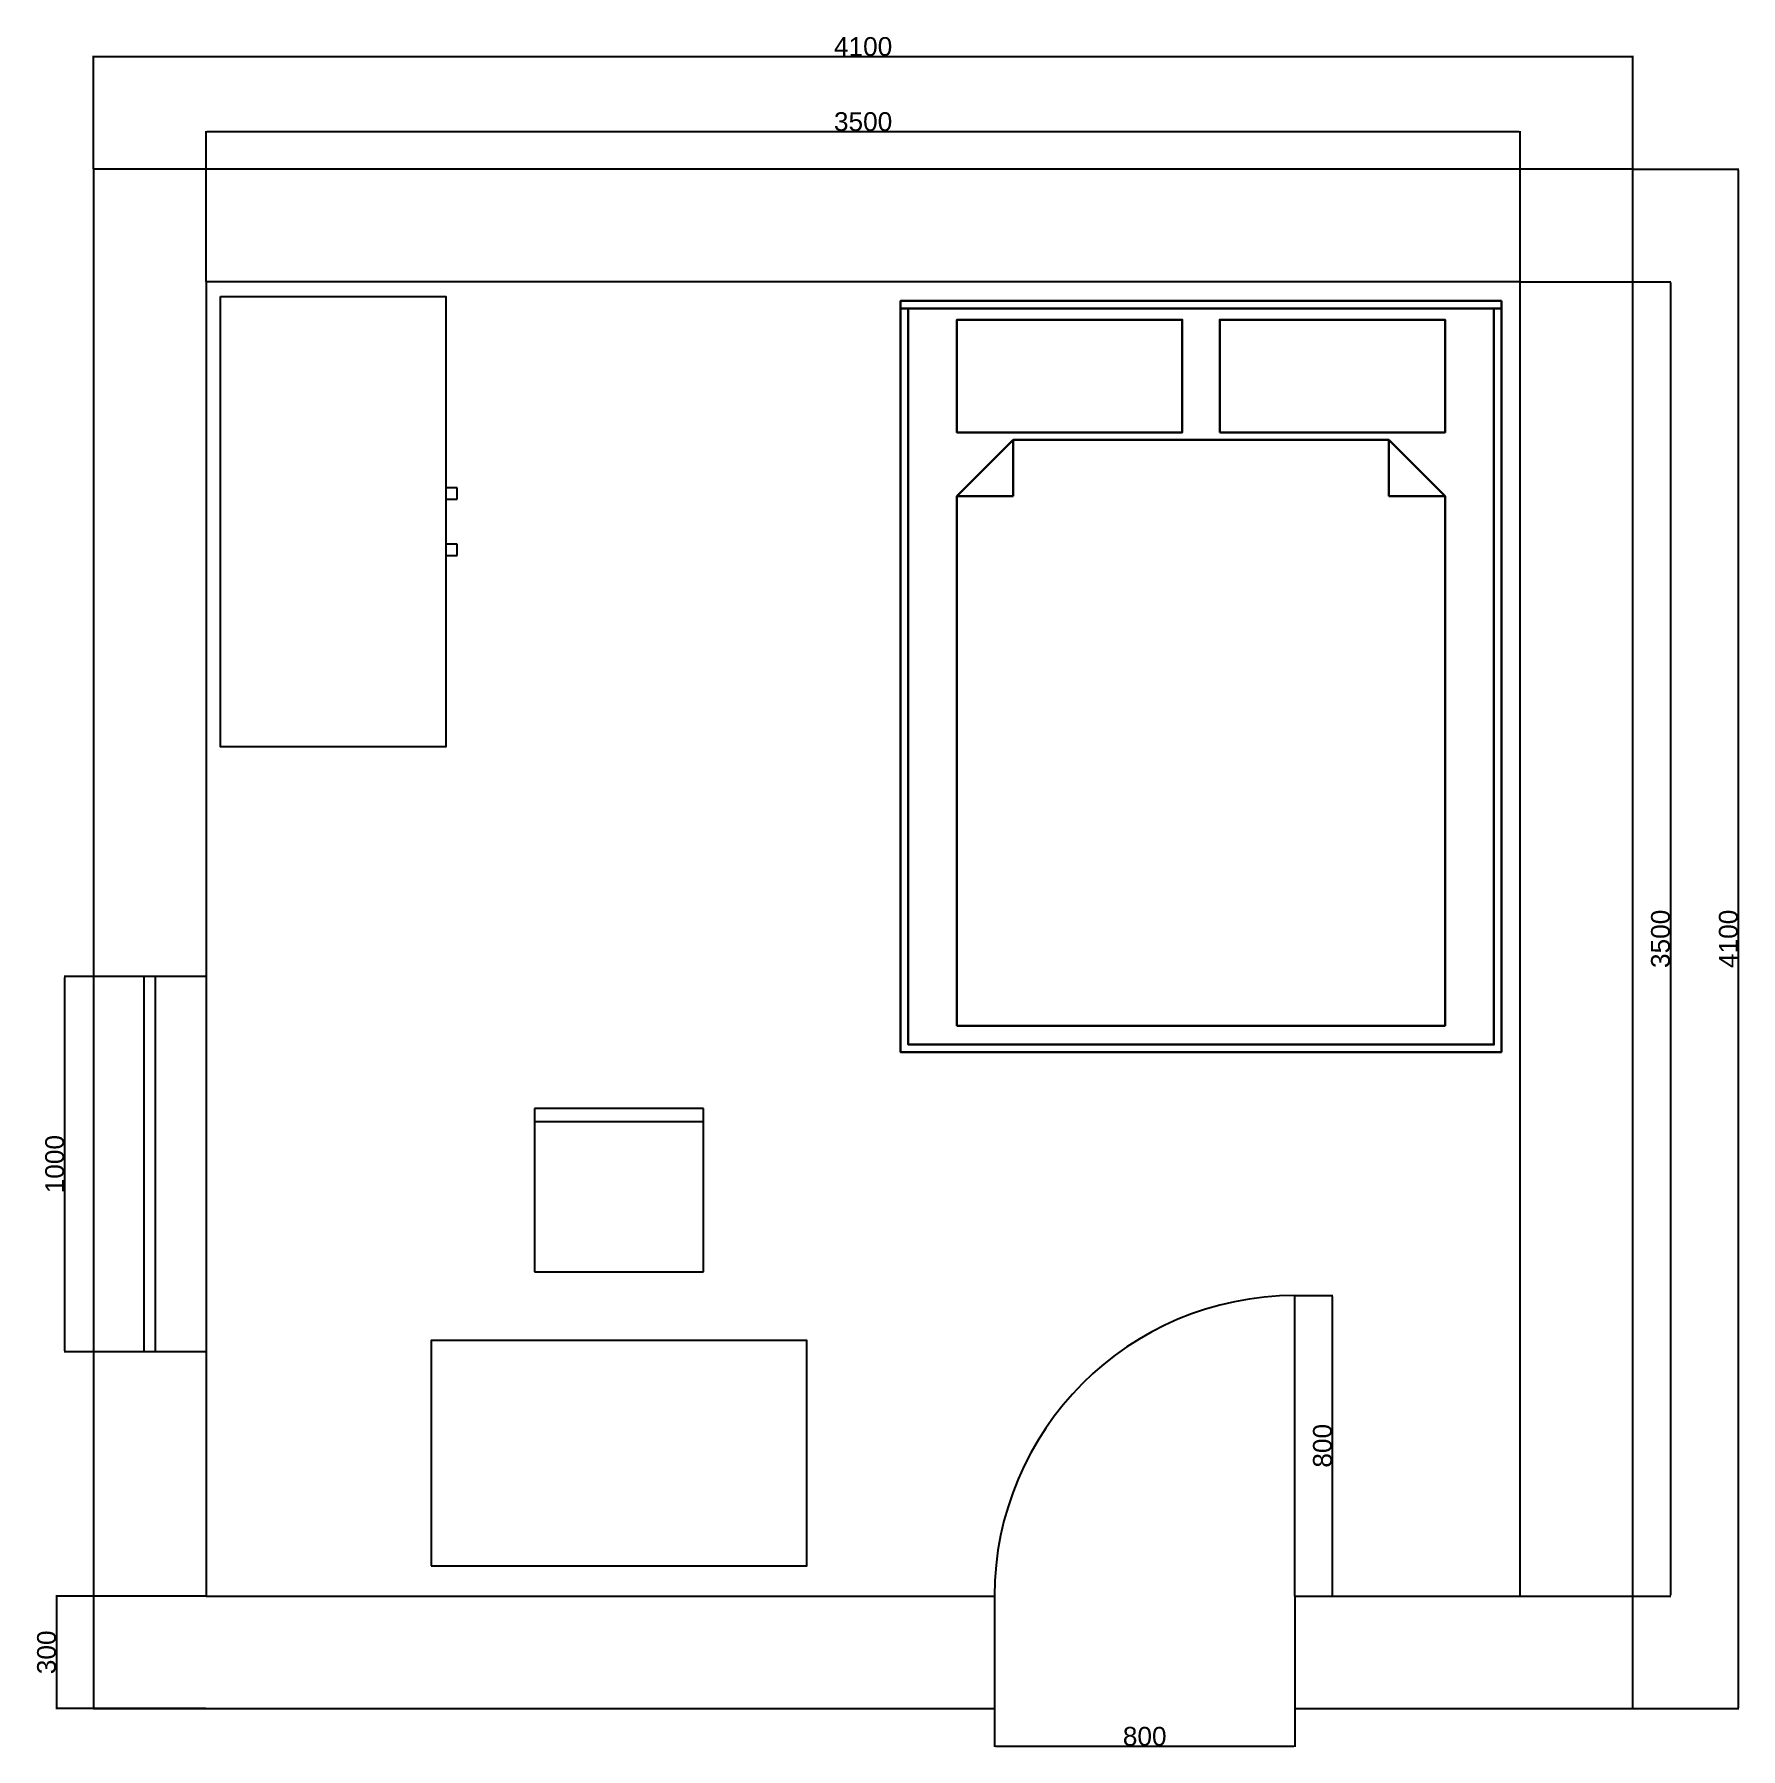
# Model space of a CAD drawing. Header units: millimetres. Extents: x 2358 to 6903, y 1477 to 6042.
import ezdxf

# ---------------------------------------------------------------- set-up
doc = ezdxf.new("R2010")
doc.units = ezdxf.units.MM
for name, color, linetype in [('birou', 12, 'Continuous'), ('cote', 104, 'Continuous'), ('dulap', 94, 'Continuous'), ('geam', 160, 'Continuous'), ('pereti', 7, 'Continuous'), ('usi', 30, 'Continuous')]:
    doc.layers.add(name, color=color, linetype=linetype)
doc.layers.add('pat', color=185, linetype='Continuous', lineweight=30)
doc.layers.add('scaun', color=111, linetype='Continuous', lineweight=25)
doc.styles.get("Standard").update_dxf_attribs({"font": 'arial.ttf'})
doc.dimstyles.new('ISO-25', dxfattribs={"dimtxt": 2.5, "dimasz": 2.5, "dimexe": 1.25, "dimexo": 0.625, "dimtad": 1, "dimtxsty": 'Standard', "dimcen": 2.5, "dimadec": 0, "dimazin": 0, "dimtfac": 1, "dimtmove": 0, "dimatfit": 3, "dimfxl": 1, "dimarcsym": 0})

# ---------------------------------------------------------------- blocks, each defined once
blk = doc.blocks.new('*D1')
at = {"layer": 'cote', "color": 0, "lineweight": -2, "transparency": 16777216}
for p, q in [((2515.5, 5684.1), (2515.5, 5984.7)), ((2518, 5983.5), (6613, 5983.5)), ((6615.5, 5684.1), (6615.5, 5984.7))]:
    blk.add_line(p, q, dxfattribs=at)
at = {"layer": 'cote', "color": 0, "transparency": 16777216}
for points in [[(2518, 5983.9), (2518, 5983.1), (2515.5, 5983.5)], [(6613, 5983.9), (6613, 5983.1), (6615.5, 5983.5)]]:
    blk.add_solid(points, dxfattribs=at)
at = {"layer": 'Defpoints', "color": 0, "transparency": 16777216}
for p in [(6615.5, 5983.5), (2515.5, 5683.5), (6615.5, 5683.5)]:
    blk.add_point(p, dxfattribs=at)
at = {"layer": 'cote', "color": 0, "transparency": 16777216, "insert": (4565.5, 6009.6), "char_height": 50, "attachment_point": 5}
blk.add_mtext('4100', dxfattribs=at)
blk = doc.blocks.new('*D2')
at = {"layer": 'cote', "color": 0, "lineweight": -2, "transparency": 16777216}
for p, q in [((2815.5, 5384.1), (2815.5, 5784.7)), ((2818, 5783.5), (6313, 5783.5)), ((6315.5, 5384.1), (6315.5, 5784.7))]:
    blk.add_line(p, q, dxfattribs=at)
at = {"layer": 'cote', "color": 0, "transparency": 16777216}
for points in [[(2818, 5783.9), (2818, 5783.1), (2815.5, 5783.5)], [(6313, 5783.9), (6313, 5783.1), (6315.5, 5783.5)]]:
    blk.add_solid(points, dxfattribs=at)
at = {"layer": 'Defpoints', "color": 0, "transparency": 16777216}
for p in [(6315.5, 5783.5), (2815.5, 5383.5), (6315.5, 5383.5)]:
    blk.add_point(p, dxfattribs=at)
at = {"layer": 'cote', "color": 0, "transparency": 16777216, "insert": (4565.5, 5809.6), "char_height": 50, "attachment_point": 5}
blk.add_mtext('3500', dxfattribs=at)
blk = doc.blocks.new('*D3')
at = {"layer": 'cote', "color": 0, "lineweight": -2, "transparency": 16777216}
for p, q in [((6616.2, 5683.5), (6897.5, 5683.5)), ((6896.2, 5681), (6896.2, 1586)), ((6616.2, 1583.5), (6897.5, 1583.5))]:
    blk.add_line(p, q, dxfattribs=at)
at = {"layer": 'cote', "color": 0, "transparency": 16777216}
for points in [[(6895.8, 5681), (6896.6, 5681), (6896.2, 5683.5)], [(6895.8, 1586), (6896.6, 1586), (6896.2, 1583.5)]]:
    blk.add_solid(points, dxfattribs=at)
at = {"layer": 'Defpoints', "color": 0, "transparency": 16777216}
for p in [(6615.5, 5683.5), (6615.5, 1583.5), (6896.2, 1583.5)]:
    blk.add_point(p, dxfattribs=at)
at = {"layer": 'cote', "color": 0, "transparency": 16777216, "insert": (6870.1, 3633.5), "char_height": 50, "attachment_point": 5, "rotation": 90}
blk.add_mtext('4100', dxfattribs=at)
blk = doc.blocks.new('*D4')
at = {"layer": 'cote', "color": 0, "lineweight": -2, "transparency": 16777216}
for p, q in [((6316.2, 5383.5), (6716.8, 5383.5)), ((6715.5, 5381), (6715.5, 1886)), ((6316.2, 1883.5), (6716.8, 1883.5))]:
    blk.add_line(p, q, dxfattribs=at)
at = {"layer": 'cote', "color": 0, "transparency": 16777216}
for points in [[(6715.1, 5381), (6716, 5381), (6715.5, 5383.5)], [(6715.1, 1886), (6716, 1886), (6715.5, 1883.5)]]:
    blk.add_solid(points, dxfattribs=at)
at = {"layer": 'Defpoints', "color": 0, "transparency": 16777216}
for p in [(6315.5, 5383.5), (6315.5, 1883.5), (6715.5, 1883.5)]:
    blk.add_point(p, dxfattribs=at)
at = {"layer": 'cote', "color": 0, "transparency": 16777216, "insert": (6689.4, 3633.5), "char_height": 50, "attachment_point": 5, "rotation": 90}
blk.add_mtext('3500', dxfattribs=at)
blk = doc.blocks.new('*D5')
at = {"layer": 'cote', "color": 0, "lineweight": -2, "transparency": 16777216}
for p, q in [((4915.5, 1882.9), (4915.5, 1482.2)), ((5715.5, 1882.9), (5715.5, 1482.2)), ((4918, 1483.5), (5713, 1483.5))]:
    blk.add_line(p, q, dxfattribs=at)
at = {"layer": 'cote', "color": 0, "transparency": 16777216}
for points in [[(4918, 1483.9), (4918, 1483.1), (4915.5, 1483.5)], [(5713, 1483.9), (5713, 1483.1), (5715.5, 1483.5)]]:
    blk.add_solid(points, dxfattribs=at)
at = {"layer": 'Defpoints', "color": 0, "transparency": 16777216}
for p in [(4915.5, 1883.5), (5715.5, 1883.5), (5715.5, 1483.5)]:
    blk.add_point(p, dxfattribs=at)
at = {"layer": 'cote', "color": 0, "transparency": 16777216, "insert": (5315.5, 1509.6), "char_height": 50, "attachment_point": 5}
blk.add_mtext('800', dxfattribs=at)
blk = doc.blocks.new('*D6')
at = {"layer": 'cote', "color": 0, "lineweight": -2, "transparency": 16777216}
for p, q in [((5716.2, 2683.5), (5816.5, 2683.5)), ((5815.3, 1886), (5815.3, 2681)), ((5716.2, 1883.5), (5816.5, 1883.5))]:
    blk.add_line(p, q, dxfattribs=at)
at = {"layer": 'cote', "color": 0, "transparency": 16777216}
for points in [[(5814.9, 2681), (5815.7, 2681), (5815.3, 2683.5)], [(5814.9, 1886), (5815.7, 1886), (5815.3, 1883.5)]]:
    blk.add_solid(points, dxfattribs=at)
at = {"layer": 'Defpoints', "color": 0, "transparency": 16777216}
for p in [(5715.5, 2683.5), (5815.3, 2683.5), (5715.5, 1883.5)]:
    blk.add_point(p, dxfattribs=at)
at = {"layer": 'cote', "color": 0, "transparency": 16777216, "insert": (5789.1, 2283.5), "char_height": 50, "attachment_point": 5, "rotation": 90}
blk.add_mtext('800', dxfattribs=at)
blk = doc.blocks.new('*D7')
at = {"layer": 'cote', "color": 0, "lineweight": -2, "transparency": 16777216}
for p, q in [((2514.9, 3533.5), (2437.5, 3533.5)), ((2438.8, 3531), (2438.8, 2536)), ((2514.9, 2533.5), (2437.5, 2533.5))]:
    blk.add_line(p, q, dxfattribs=at)
at = {"layer": 'cote', "color": 0, "transparency": 16777216}
for points in [[(2438.3, 3531), (2439.2, 3531), (2438.8, 3533.5)], [(2438.3, 2536), (2439.2, 2536), (2438.8, 2533.5)]]:
    blk.add_solid(points, dxfattribs=at)
at = {"layer": 'Defpoints', "color": 0, "transparency": 16777216}
for p in [(2515.5, 3533.5), (2438.8, 2533.5), (2515.5, 2533.5)]:
    blk.add_point(p, dxfattribs=at)
at = {"layer": 'cote', "color": 0, "transparency": 16777216, "insert": (2412.6, 3033.5), "char_height": 50, "attachment_point": 5, "rotation": 90}
blk.add_mtext('1000', dxfattribs=at)
blk = doc.blocks.new('*D8')
at = {"layer": 'cote', "color": 0, "lineweight": -2, "transparency": 16777216}
for p, q in [((2814.9, 1883.5), (2415.8, 1883.5)), ((2417.1, 1881), (2417.1, 1586)), ((2814.9, 1583.5), (2415.8, 1583.5))]:
    blk.add_line(p, q, dxfattribs=at)
at = {"layer": 'cote', "color": 0, "transparency": 16777216}
for points in [[(2416.7, 1881), (2417.5, 1881), (2417.1, 1883.5)], [(2416.7, 1586), (2417.5, 1586), (2417.1, 1583.5)]]:
    blk.add_solid(points, dxfattribs=at)
at = {"layer": 'Defpoints', "color": 0, "transparency": 16777216}
for p in [(2815.5, 1883.5), (2417.1, 1583.5), (2815.5, 1583.5)]:
    blk.add_point(p, dxfattribs=at)
at = {"layer": 'cote', "color": 0, "transparency": 16777216, "insert": (2390.9, 1733.5), "char_height": 50, "attachment_point": 5, "rotation": 90}
blk.add_mtext('300', dxfattribs=at)

msp = doc.modelspace()

# ---------------------------------------------------------------- linework, layer by layer
at = {"layer": 'birou'}
msp.add_lwpolyline([(3415.543, 1964.236), (4415.543, 1964.236), (4415.543, 2564.236), (3415.543, 2564.236)], close=True, dxfattribs=at)
at = {"layer": 'dulap'}
for p, q in [((3483.987, 4834.503), (3453.987, 4834.503)), ((3453.987, 4804.503), (3483.987, 4804.503)), ((3483.987, 4804.503), (3483.987, 4834.503)), ((3483.987, 4684.503), (3453.987, 4684.503)), ((3483.987, 4654.503), (3483.987, 4684.503)), ((3453.987, 4654.503), (3483.987, 4654.503))]:
    msp.add_line(p, q, dxfattribs=at)
msp.add_lwpolyline([(2853.987, 5344.503), (3453.987, 5344.503), (3453.987, 4144.503), (2853.987, 4144.503)], close=True, dxfattribs=at)
at = {"layer": 'geam'}
for p, q in [((2650.543, 2533.477), (2650.543, 3533.477)), ((2680.543, 2533.477), (2680.543, 3533.477))]:
    msp.add_line(p, q, dxfattribs=at)
at = {"layer": 'pat'}
for p, q in [((4685.543, 5312.172), (4665.543, 5312.172)), ((6245.543, 5312.172), (6265.543, 5312.172)), ((4815.543, 4812.172), (4965.543, 4962.172)), ((4965.543, 4962.172), (5965.543, 4962.172)), ((4965.543, 4962.172), (4965.543, 4812.172)), ((5965.543, 4962.172), (6115.543, 4812.172)), ((5965.543, 4962.172), (5965.543, 4812.172)), ((4815.543, 4812.172), (4815.543, 3402.172)), ((4815.543, 4812.172), (4965.543, 4812.172)), ((5965.543, 4812.172), (6115.543, 4812.172)), ((6115.543, 4812.172), (6115.543, 3402.172)), ((4815.543, 3402.172), (6115.543, 3402.172))]:
    msp.add_line(p, q, dxfattribs=at)
for points in [[(6265.543, 5332.172), (4665.543, 5332.172), (4665.543, 3332.172), (6265.543, 3332.172)], [(6245.543, 5312.172), (4685.543, 5312.172), (4685.543, 3352.172), (6245.543, 3352.172)], [(4950.167, 4982.172), (4815.543, 4982.172), (4815.543, 5282.172), (5415.543, 5282.172), (5415.543, 5062.906), (5415.543, 4982.172)], [(5515.543, 4982.172), (5515.543, 5062.906), (5515.543, 5282.172), (6115.543, 5282.172), (6115.543, 4982.172), (5980.919, 4982.172)]]:
    msp.add_lwpolyline(points, close=True, dxfattribs=at)
at = {"layer": 'pereti'}
for p, q in [((2815.543, 3533.477), (2515.543, 3533.477)), ((2815.543, 2533.477), (2515.543, 2533.477)), ((4915.543, 1883.477), (4915.543, 1583.477)), ((5715.543, 1883.477), (5715.543, 1583.477))]:
    msp.add_line(p, q, dxfattribs=at)
for points in [[(5715.543, 1583.477), (6615.543, 1583.477), (6615.543, 5683.477), (2515.543, 5683.477), (2515.543, 1583.477), (4915.543, 1583.477)], [(5715.543, 1883.477), (6315.543, 1883.477), (6315.543, 5383.477), (2815.543, 5383.477), (2815.543, 1883.477), (4915.543, 1883.477)]]:
    msp.add_lwpolyline(points, dxfattribs=at)
at = {"layer": 'scaun'}
for p, q in [((4140.543, 3181.523), (3690.543, 3181.523)), ((3690.543, 3181.523), (3690.543, 3146.523)), ((4140.543, 3146.523), (4140.543, 3181.523)), ((4140.543, 3146.523), (3690.543, 3146.523)), ((3690.543, 3146.523), (3690.543, 2746.523)), ((4140.543, 2746.523), (4140.543, 3146.523)), ((3690.543, 2746.523), (4140.543, 2746.523))]:
    msp.add_line(p, q, dxfattribs=at)
at = {"layer": 'usi'}
msp.add_line((5715.543, 1883.477), (5715.543, 2683.477), dxfattribs=at)
msp.add_arc((5715.543, 1883.477), 800, 90, 180, dxfattribs=at)

# ---------------------------------------------------------------- dimensions: what is measured, and where the dimension line sits
at = {"layer": 'cote'}
for base, p1, p2, picture, middle in [((6615.543, 5983.477), (2515.543, 5683.477), (6615.543, 5683.477), '*D1', (4565.543, 6009.63)), ((6315.543, 5783.477), (2815.543, 5383.477), (6315.543, 5383.477), '*D2', (4565.543, 5809.647)), ((5715.543, 1483.477), (4915.543, 1883.477), (5715.543, 1883.477), '*D5', (5315.543, 1509.63))]:
    dim = msp.add_linear_dim(base=base, p1=p1, p2=p2, dimstyle='ISO-25', override={"dimtxt": 50}, dxfattribs=at)
    dim.commit()
    dim.dimension.update_dxf_attribs({"geometry": picture, "text_midpoint": middle})
for base, p1, p2, picture, middle in [((6896.212, 1583.477), (6615.543, 5683.477), (6615.543, 1583.477), '*D3', (6870.058, 3633.477)), ((6715.543, 1883.477), (6315.543, 5383.477), (6315.543, 1883.477), '*D4', (6689.373, 3633.477)), ((2438.759, 2533.477), (2515.543, 3533.477), (2515.543, 2533.477), '*D7', (2412.605, 3033.477)), ((5815.283, 2683.477), (5715.543, 1883.477), (5715.543, 2683.477), '*D6', (5789.129, 2283.477)), ((2417.086, 1583.477), (2815.543, 1883.477), (2815.543, 1583.477), '*D8', (2390.915, 1733.477))]:
    dim = msp.add_linear_dim(base=base, p1=p1, p2=p2, angle=90, dimstyle='ISO-25', override={"dimtxt": 50}, dxfattribs=at)
    dim.commit()
    dim.dimension.update_dxf_attribs({"geometry": picture, "text_midpoint": middle})

doc.saveas('drawing.dxf')
